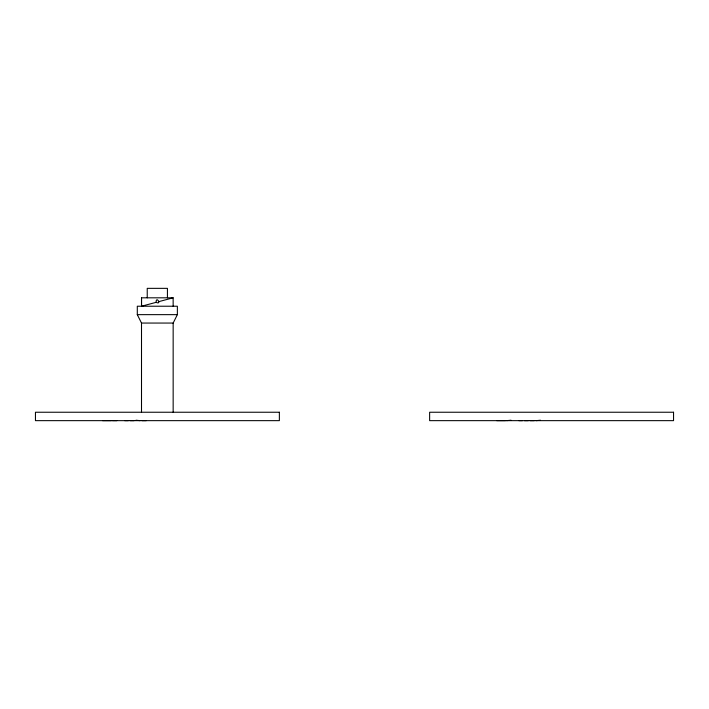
<?xml version="1.0" encoding="UTF-8"?>
<svg xmlns="http://www.w3.org/2000/svg" width="709" height="709" viewBox="0 0 709 709"><rect width="100%" height="100%" fill="white"/><g stroke="black" fill="none" stroke-linecap="round" stroke-linejoin="round"><path stroke-width="1.06" d="M141.508 306.226L141.525 297.815L173.138 297.815L173.156 306.226M173.156 412.239L173.156 323.056L177.365 314.645L177.365 306.226L137.298 306.226L137.298 314.645L141.508 323.056L141.508 412.239M156.104 302.353C155.971 295.263 162.246 305.278 156.104 302.353L141.525 306.226L141.525 297.815M158.789 301.635L173.138 297.815M137.298 314.645L177.365 314.645M141.508 323.056L173.156 323.056M136.031 420.224L140.01 420.65M511.012 420.224L506.634 420.65M534.24 420.65L530.217 420.65M540.48 420.224L536.19 420.65M528.258 420.65L524.438 420.65M522.462 420.65L518.864 420.65M505.535 420.65L496.734 420.65M167.43 297.815L167.43 288.35L147.233 288.35L147.233 297.815M146.222 420.65L142.013 420.65M134.081 420.65L130.252 420.65M128.285 420.65L124.678 420.65M116.834 420.65L112.447 420.65M111.357 420.65L102.557 420.65M279.364 412.239L35.45 412.239L35.45 420.65L279.364 420.65L279.364 412.239M673.55 412.239L429.636 412.239L429.636 420.65L673.55 420.65L673.55 412.239"/></g></svg>
